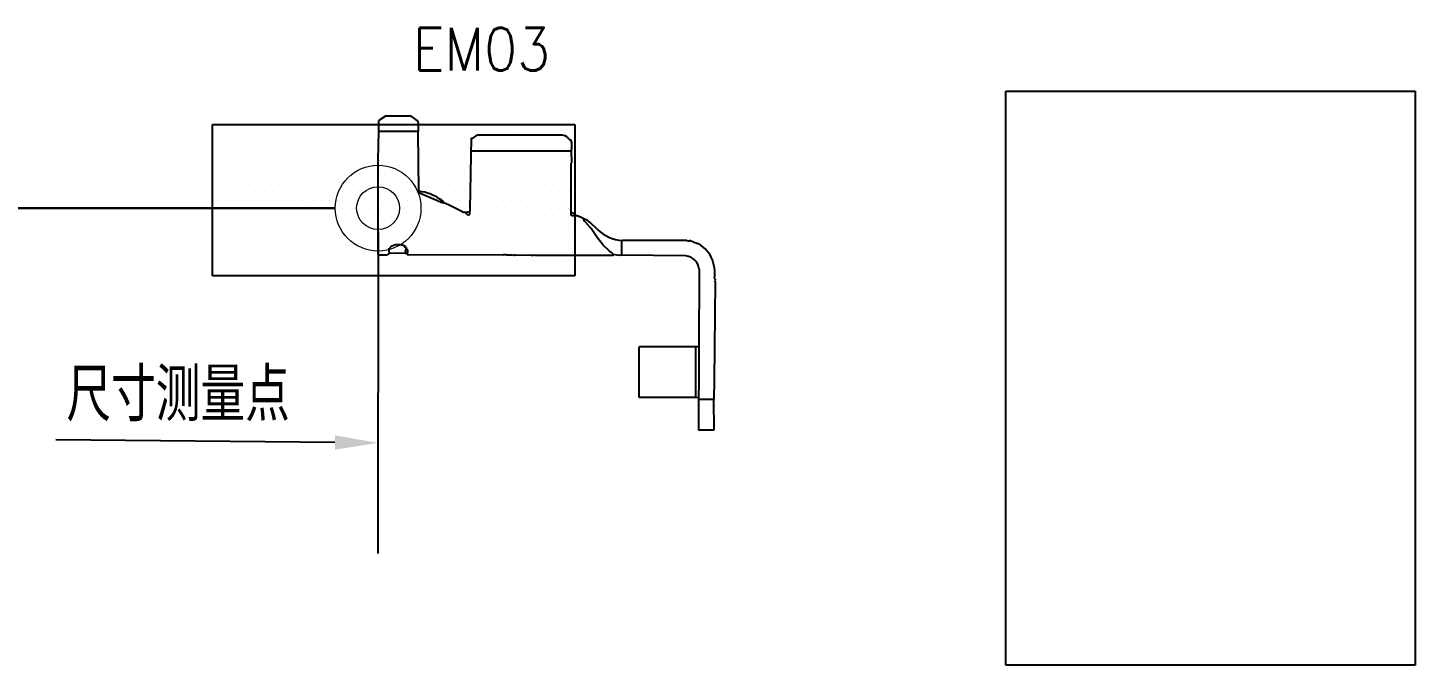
# Model space of a CAD drawing. Header units: inches. Extents: x 47316 to 59086, y 3141 to 11743.
# Drawn here: x 51804.2 to 51885.1, y 11244.2 to 11281.4 of the extents above; entities that cross this region are included whole.
import ezdxf

# ---------------------------------------------------------------- set-up
doc = ezdxf.new("R2010")
doc.units = ezdxf.units.IN
doc.header["$MEASUREMENT"] = 0
doc.styles.get("Standard").update_dxf_attribs({"font": ''})
doc.styles.add('样式 100', font='SimSun.ttf', dxfattribs={"width": 0.7, "height": 3.5})
doc.styles.get('Standard').set_extended_font_data('SimSun')
doc.linetypes.add('_VH_FELT_TAPE', pattern='A,0.4,-0.7,["FELT",Standard,S=0.3,R=0,X=-0.5,Y=-0.15],-0.7', length=1.8)

msp = doc.modelspace()

# ---------------------------------------------------------------- linework, layer by layer
at = {"color": 1, "lineweight": -3}
for p, q in [((51861.231, 11244.236), (51861.231, 11277.707)), ((51861.231, 11277.707), (51885.103, 11277.707)), ((51885.103, 11277.707), (51885.103, 11244.236)), ((51885.103, 11244.236), (51861.231, 11244.236))]:
    msp.add_line(p, q, dxfattribs=at)
at = {"color": 0}
for p, q in [((51814.951, 11275.761), (51836.089, 11275.761)), ((51814.951, 11266.949), (51814.951, 11275.761)), ((51836.089, 11275.761), (51836.089, 11266.949)), ((51815.176, 11275.416), (51815.176, 11275.416)), ((51815.43, 11274.909), (51815.43, 11274.909)), ((51815.683, 11275.416), (51815.683, 11275.416)), ((51815.937, 11274.909), (51815.937, 11274.909)), ((51816.19, 11275.416), (51816.19, 11275.416)), ((51816.444, 11274.909), (51816.444, 11274.909)), ((51816.697, 11275.416), (51816.697, 11275.416)), ((51816.951, 11274.909), (51816.951, 11274.909)), ((51817.204, 11275.416), (51817.204, 11275.416)), ((51817.458, 11274.909), (51817.458, 11274.909)), ((51817.711, 11275.416), (51817.711, 11275.416)), ((51817.965, 11274.909), (51817.965, 11274.909)), ((51818.218, 11275.416), (51818.218, 11275.416)), ((51818.472, 11274.909), (51818.472, 11274.909)), ((51818.725, 11275.416), (51818.725, 11275.416)), ((51818.979, 11274.909), (51818.979, 11274.909)), ((51819.232, 11275.416), (51819.232, 11275.416)), ((51819.486, 11274.909), (51819.486, 11274.909)), ((51819.739, 11275.416), (51819.739, 11275.416)), ((51819.993, 11274.909), (51819.993, 11274.909)), ((51820.246, 11275.416), (51820.246, 11275.416)), ((51820.5, 11274.909), (51820.5, 11274.909)), ((51820.753, 11275.416), (51820.753, 11275.416)), ((51821.007, 11274.909), (51821.007, 11274.909)), ((51821.26, 11275.416), (51821.26, 11275.416)), ((51821.514, 11274.909), (51821.514, 11274.909)), ((51821.767, 11275.416), (51821.767, 11275.416)), ((51822.021, 11274.909), (51822.021, 11274.909)), ((51822.274, 11275.416), (51822.274, 11275.416)), ((51822.528, 11274.909), (51822.528, 11274.909)), ((51822.781, 11275.416), (51822.781, 11275.416)), ((51823.035, 11274.909), (51823.035, 11274.909)), ((51823.288, 11275.416), (51823.288, 11275.416)), ((51823.542, 11274.909), (51823.542, 11274.909)), ((51823.795, 11275.416), (51823.795, 11275.416)), ((51824.049, 11274.909), (51824.049, 11274.909)), ((51824.302, 11275.416), (51824.302, 11275.416)), ((51824.556, 11274.909), (51824.556, 11274.909)), ((51824.809, 11275.416), (51824.809, 11275.416)), ((51825.063, 11274.909), (51825.063, 11274.909)), ((51825.316, 11275.416), (51825.316, 11275.416)), ((51825.57, 11274.909), (51825.57, 11274.909)), ((51825.823, 11275.416), (51825.823, 11275.416)), ((51826.077, 11274.909), (51826.077, 11274.909)), ((51826.33, 11275.416), (51826.33, 11275.416)), ((51826.584, 11274.909), (51826.584, 11274.909)), ((51826.837, 11275.416), (51826.837, 11275.416)), ((51827.091, 11274.909), (51827.091, 11274.909)), ((51827.344, 11275.416), (51827.344, 11275.416)), ((51827.598, 11274.909), (51827.598, 11274.909)), ((51827.851, 11275.416), (51827.851, 11275.416)), ((51828.105, 11274.909), (51828.105, 11274.909)), ((51828.358, 11275.416), (51828.358, 11275.416)), ((51828.612, 11274.909), (51828.612, 11274.909)), ((51828.865, 11275.416), (51828.865, 11275.416)), ((51829.119, 11274.909), (51829.119, 11274.909)), ((51829.372, 11275.416), (51829.372, 11275.416)), ((51829.626, 11274.909), (51829.626, 11274.909)), ((51829.879, 11275.416), (51829.879, 11275.416)), ((51830.133, 11274.909), (51830.133, 11274.909)), ((51830.386, 11275.416), (51830.386, 11275.416)), ((51830.64, 11274.909), (51830.64, 11274.909)), ((51830.893, 11275.416), (51830.893, 11275.416)), ((51831.147, 11274.909), (51831.147, 11274.909)), ((51831.4, 11275.416), (51831.4, 11275.416)), ((51831.654, 11274.909), (51831.654, 11274.909)), ((51831.907, 11275.416), (51831.907, 11275.416)), ((51832.161, 11274.909), (51832.161, 11274.909)), ((51832.414, 11275.416), (51832.414, 11275.416)), ((51832.668, 11274.909), (51832.668, 11274.909)), ((51832.921, 11275.416), (51832.921, 11275.416)), ((51833.175, 11274.909), (51833.175, 11274.909)), ((51833.428, 11275.416), (51833.428, 11275.416)), ((51833.682, 11274.909), (51833.682, 11274.909)), ((51833.935, 11275.416), (51833.935, 11275.416)), ((51834.189, 11274.909), (51834.189, 11274.909)), ((51834.442, 11275.416), (51834.442, 11275.416)), ((51834.696, 11274.909), (51834.696, 11274.909)), ((51834.949, 11275.416), (51834.949, 11275.416)), ((51835.203, 11274.909), (51835.203, 11274.909)), ((51835.456, 11275.416), (51835.456, 11275.416)), ((51835.71, 11274.909), (51835.71, 11274.909)), ((51835.963, 11275.416), (51835.963, 11275.416)), ((51815.176, 11274.402), (51815.176, 11274.402)), ((51815.43, 11273.895), (51815.43, 11273.895)), ((51815.683, 11274.402), (51815.683, 11274.402)), ((51815.937, 11273.895), (51815.937, 11273.895)), ((51816.19, 11274.402), (51816.19, 11274.402)), ((51816.444, 11273.895), (51816.444, 11273.895)), ((51816.697, 11274.402), (51816.697, 11274.402)), ((51816.951, 11273.895), (51816.951, 11273.895)), ((51817.204, 11274.402), (51817.204, 11274.402)), ((51817.458, 11273.895), (51817.458, 11273.895)), ((51817.711, 11274.402), (51817.711, 11274.402)), ((51817.965, 11273.895), (51817.965, 11273.895)), ((51818.218, 11274.402), (51818.218, 11274.402)), ((51818.472, 11273.895), (51818.472, 11273.895)), ((51818.725, 11274.402), (51818.725, 11274.402)), ((51818.979, 11273.895), (51818.979, 11273.895)), ((51819.232, 11274.402), (51819.232, 11274.402)), ((51819.486, 11273.895), (51819.486, 11273.895)), ((51819.739, 11274.402), (51819.739, 11274.402)), ((51819.993, 11273.895), (51819.993, 11273.895)), ((51820.246, 11274.402), (51820.246, 11274.402)), ((51820.5, 11273.895), (51820.5, 11273.895)), ((51820.753, 11274.402), (51820.753, 11274.402)), ((51821.007, 11273.895), (51821.007, 11273.895)), ((51821.26, 11274.402), (51821.26, 11274.402)), ((51821.514, 11273.895), (51821.514, 11273.895)), ((51821.767, 11274.402), (51821.767, 11274.402)), ((51822.021, 11273.895), (51822.021, 11273.895)), ((51822.274, 11274.402), (51822.274, 11274.402)), ((51822.528, 11273.895), (51822.528, 11273.895)), ((51822.781, 11274.402), (51822.781, 11274.402)), ((51823.035, 11273.895), (51823.035, 11273.895)), ((51823.288, 11274.402), (51823.288, 11274.402)), ((51823.542, 11273.895), (51823.542, 11273.895)), ((51823.795, 11274.402), (51823.795, 11274.402)), ((51824.049, 11273.895), (51824.049, 11273.895)), ((51824.302, 11274.402), (51824.302, 11274.402)), ((51824.556, 11273.895), (51824.556, 11273.895)), ((51824.809, 11274.402), (51824.809, 11274.402)), ((51825.063, 11273.895), (51825.063, 11273.895)), ((51825.316, 11274.402), (51825.316, 11274.402)), ((51825.57, 11273.895), (51825.57, 11273.895)), ((51825.823, 11274.402), (51825.823, 11274.402)), ((51826.077, 11273.895), (51826.077, 11273.895)), ((51826.33, 11274.402), (51826.33, 11274.402)), ((51826.584, 11273.895), (51826.584, 11273.895)), ((51826.837, 11274.402), (51826.837, 11274.402)), ((51827.091, 11273.895), (51827.091, 11273.895)), ((51827.344, 11274.402), (51827.344, 11274.402)), ((51827.598, 11273.895), (51827.598, 11273.895)), ((51827.851, 11274.402), (51827.851, 11274.402)), ((51828.105, 11273.895), (51828.105, 11273.895)), ((51828.358, 11274.402), (51828.358, 11274.402)), ((51828.612, 11273.895), (51828.612, 11273.895)), ((51828.865, 11274.402), (51828.865, 11274.402)), ((51829.119, 11273.895), (51829.119, 11273.895)), ((51829.372, 11274.402), (51829.372, 11274.402)), ((51829.626, 11273.895), (51829.626, 11273.895)), ((51829.879, 11274.402), (51829.879, 11274.402)), ((51830.133, 11273.895), (51830.133, 11273.895)), ((51830.386, 11274.402), (51830.386, 11274.402)), ((51830.64, 11273.895), (51830.64, 11273.895)), ((51830.893, 11274.402), (51830.893, 11274.402)), ((51831.147, 11273.895), (51831.147, 11273.895)), ((51831.4, 11274.402), (51831.4, 11274.402)), ((51831.654, 11273.895), (51831.654, 11273.895)), ((51831.907, 11274.402), (51831.907, 11274.402)), ((51832.161, 11273.895), (51832.161, 11273.895)), ((51832.414, 11274.402), (51832.414, 11274.402)), ((51832.668, 11273.895), (51832.668, 11273.895)), ((51832.921, 11274.402), (51832.921, 11274.402)), ((51833.175, 11273.895), (51833.175, 11273.895)), ((51833.428, 11274.402), (51833.428, 11274.402)), ((51833.682, 11273.895), (51833.682, 11273.895)), ((51833.935, 11274.402), (51833.935, 11274.402)), ((51834.189, 11273.895), (51834.189, 11273.895)), ((51834.442, 11274.402), (51834.442, 11274.402)), ((51834.696, 11273.895), (51834.696, 11273.895)), ((51834.949, 11274.402), (51834.949, 11274.402)), ((51835.203, 11273.895), (51835.203, 11273.895)), ((51835.456, 11274.402), (51835.456, 11274.402)), ((51835.71, 11273.895), (51835.71, 11273.895)), ((51835.963, 11274.402), (51835.963, 11274.402)), ((51815.176, 11273.388), (51815.176, 11273.388)), ((51815.683, 11273.388), (51815.683, 11273.388)), ((51816.19, 11273.388), (51816.19, 11273.388)), ((51816.697, 11273.388), (51816.697, 11273.388)), ((51817.204, 11273.388), (51817.204, 11273.388)), ((51817.711, 11273.388), (51817.711, 11273.388)), ((51818.218, 11273.388), (51818.218, 11273.388)), ((51818.725, 11273.388), (51818.725, 11273.388)), ((51819.232, 11273.388), (51819.232, 11273.388)), ((51819.739, 11273.388), (51819.739, 11273.388)), ((51820.246, 11273.388), (51820.246, 11273.388)), ((51820.753, 11273.388), (51820.753, 11273.388)), ((51821.26, 11273.388), (51821.26, 11273.388)), ((51821.767, 11273.388), (51821.767, 11273.388)), ((51822.274, 11273.388), (51822.274, 11273.388)), ((51822.781, 11273.388), (51822.781, 11273.388)), ((51823.288, 11273.388), (51823.288, 11273.388)), ((51823.795, 11273.388), (51823.795, 11273.388)), ((51824.302, 11273.388), (51824.302, 11273.388)), ((51824.809, 11273.388), (51824.809, 11273.388)), ((51825.316, 11273.388), (51825.316, 11273.388)), ((51825.823, 11273.388), (51825.823, 11273.388)), ((51826.33, 11273.388), (51826.33, 11273.388)), ((51826.837, 11273.388), (51826.837, 11273.388)), ((51827.344, 11273.388), (51827.344, 11273.388)), ((51827.851, 11273.388), (51827.851, 11273.388)), ((51828.358, 11273.388), (51828.358, 11273.388)), ((51828.865, 11273.388), (51828.865, 11273.388)), ((51829.372, 11273.388), (51829.372, 11273.388)), ((51829.879, 11273.388), (51829.879, 11273.388)), ((51830.386, 11273.388), (51830.386, 11273.388)), ((51830.893, 11273.388), (51830.893, 11273.388)), ((51831.4, 11273.388), (51831.4, 11273.388)), ((51831.907, 11273.388), (51831.907, 11273.388)), ((51832.414, 11273.388), (51832.414, 11273.388)), ((51832.921, 11273.388), (51832.921, 11273.388)), ((51833.428, 11273.388), (51833.428, 11273.388)), ((51833.935, 11273.388), (51833.935, 11273.388)), ((51834.442, 11273.388), (51834.442, 11273.388)), ((51834.949, 11273.388), (51834.949, 11273.388)), ((51835.456, 11273.388), (51835.456, 11273.388)), ((51835.963, 11273.388), (51835.963, 11273.388)), ((51815.176, 11272.374), (51815.176, 11272.374)), ((51815.43, 11272.881), (51815.43, 11272.881)), ((51815.683, 11272.374), (51815.683, 11272.374)), ((51815.937, 11272.881), (51815.937, 11272.881)), ((51816.19, 11272.374), (51816.19, 11272.374)), ((51816.444, 11272.881), (51816.444, 11272.881)), ((51816.697, 11272.374), (51816.697, 11272.374)), ((51816.951, 11272.881), (51816.951, 11272.881)), ((51817.204, 11272.374), (51817.204, 11272.374)), ((51817.458, 11272.881), (51817.458, 11272.881)), ((51817.711, 11272.374), (51817.711, 11272.374)), ((51817.965, 11272.881), (51817.965, 11272.881)), ((51818.218, 11272.374), (51818.218, 11272.374)), ((51818.472, 11272.881), (51818.472, 11272.881)), ((51818.725, 11272.374), (51818.725, 11272.374)), ((51818.979, 11272.881), (51818.979, 11272.881)), ((51819.232, 11272.374), (51819.232, 11272.374)), ((51819.486, 11272.881), (51819.486, 11272.881)), ((51819.739, 11272.374), (51819.739, 11272.374)), ((51819.993, 11272.881), (51819.993, 11272.881)), ((51820.246, 11272.374), (51820.246, 11272.374)), ((51820.5, 11272.881), (51820.5, 11272.881)), ((51820.753, 11272.374), (51820.753, 11272.374)), ((51821.007, 11272.881), (51821.007, 11272.881)), ((51821.26, 11272.374), (51821.26, 11272.374)), ((51821.514, 11272.881), (51821.514, 11272.881)), ((51821.767, 11272.374), (51821.767, 11272.374)), ((51822.021, 11272.881), (51822.021, 11272.881)), ((51822.274, 11272.374), (51822.274, 11272.374)), ((51822.528, 11272.881), (51822.528, 11272.881)), ((51822.781, 11272.374), (51822.781, 11272.374)), ((51823.035, 11272.881), (51823.035, 11272.881)), ((51823.288, 11272.374), (51823.288, 11272.374)), ((51823.542, 11272.881), (51823.542, 11272.881)), ((51823.795, 11272.374), (51823.795, 11272.374)), ((51824.049, 11272.881), (51824.049, 11272.881)), ((51824.302, 11272.374), (51824.302, 11272.374)), ((51824.556, 11272.881), (51824.556, 11272.881)), ((51824.809, 11272.374), (51824.809, 11272.374)), ((51825.063, 11272.881), (51825.063, 11272.881)), ((51825.316, 11272.374), (51825.316, 11272.374)), ((51825.57, 11272.881), (51825.57, 11272.881)), ((51825.823, 11272.374), (51825.823, 11272.374)), ((51826.077, 11272.881), (51826.077, 11272.881)), ((51826.33, 11272.374), (51826.33, 11272.374)), ((51826.584, 11272.881), (51826.584, 11272.881)), ((51826.837, 11272.374), (51826.837, 11272.374)), ((51827.091, 11272.881), (51827.091, 11272.881)), ((51827.344, 11272.374), (51827.344, 11272.374)), ((51827.598, 11272.881), (51827.598, 11272.881)), ((51827.851, 11272.374), (51827.851, 11272.374)), ((51828.105, 11272.881), (51828.105, 11272.881)), ((51828.358, 11272.374), (51828.358, 11272.374)), ((51828.612, 11272.881), (51828.612, 11272.881)), ((51828.865, 11272.374), (51828.865, 11272.374)), ((51829.119, 11272.881), (51829.119, 11272.881)), ((51829.372, 11272.374), (51829.372, 11272.374)), ((51829.626, 11272.881), (51829.626, 11272.881)), ((51829.879, 11272.374), (51829.879, 11272.374)), ((51830.133, 11272.881), (51830.133, 11272.881)), ((51830.386, 11272.374), (51830.386, 11272.374)), ((51830.64, 11272.881), (51830.64, 11272.881)), ((51830.893, 11272.374), (51830.893, 11272.374)), ((51831.147, 11272.881), (51831.147, 11272.881)), ((51831.4, 11272.374), (51831.4, 11272.374)), ((51831.654, 11272.881), (51831.654, 11272.881)), ((51831.907, 11272.374), (51831.907, 11272.374)), ((51832.161, 11272.881), (51832.161, 11272.881)), ((51832.414, 11272.374), (51832.414, 11272.374)), ((51832.668, 11272.881), (51832.668, 11272.881)), ((51832.921, 11272.374), (51832.921, 11272.374)), ((51833.175, 11272.881), (51833.175, 11272.881)), ((51833.428, 11272.374), (51833.428, 11272.374)), ((51833.682, 11272.881), (51833.682, 11272.881)), ((51833.935, 11272.374), (51833.935, 11272.374)), ((51834.189, 11272.881), (51834.189, 11272.881)), ((51834.442, 11272.374), (51834.442, 11272.374)), ((51834.696, 11272.881), (51834.696, 11272.881)), ((51834.949, 11272.374), (51834.949, 11272.374)), ((51835.203, 11272.881), (51835.203, 11272.881)), ((51835.456, 11272.374), (51835.456, 11272.374)), ((51835.71, 11272.881), (51835.71, 11272.881)), ((51835.963, 11272.374), (51835.963, 11272.374)), ((51815.43, 11271.867), (51815.43, 11271.867)), ((51815.937, 11271.867), (51815.937, 11271.867)), ((51816.444, 11271.867), (51816.444, 11271.867)), ((51816.951, 11271.867), (51816.951, 11271.867)), ((51817.458, 11271.867), (51817.458, 11271.867)), ((51817.965, 11271.867), (51817.965, 11271.867)), ((51818.472, 11271.867), (51818.472, 11271.867)), ((51818.979, 11271.867), (51818.979, 11271.867)), ((51819.486, 11271.867), (51819.486, 11271.867)), ((51819.993, 11271.867), (51819.993, 11271.867)), ((51820.5, 11271.867), (51820.5, 11271.867)), ((51821.007, 11271.867), (51821.007, 11271.867)), ((51821.514, 11271.867), (51821.514, 11271.867)), ((51822.021, 11271.867), (51822.021, 11271.867)), ((51822.528, 11271.867), (51822.528, 11271.867)), ((51823.035, 11271.867), (51823.035, 11271.867)), ((51823.542, 11271.867), (51823.542, 11271.867)), ((51824.049, 11271.867), (51824.049, 11271.867)), ((51824.556, 11271.867), (51824.556, 11271.867)), ((51825.063, 11271.867), (51825.063, 11271.867)), ((51825.57, 11271.867), (51825.57, 11271.867)), ((51826.077, 11271.867), (51826.077, 11271.867)), ((51826.584, 11271.867), (51826.584, 11271.867)), ((51827.091, 11271.867), (51827.091, 11271.867)), ((51827.598, 11271.867), (51827.598, 11271.867)), ((51828.105, 11271.867), (51828.105, 11271.867)), ((51828.612, 11271.867), (51828.612, 11271.867)), ((51829.119, 11271.867), (51829.119, 11271.867)), ((51829.626, 11271.867), (51829.626, 11271.867)), ((51830.133, 11271.867), (51830.133, 11271.867)), ((51830.64, 11271.867), (51830.64, 11271.867)), ((51831.147, 11271.867), (51831.147, 11271.867)), ((51831.654, 11271.867), (51831.654, 11271.867)), ((51832.161, 11271.867), (51832.161, 11271.867)), ((51832.668, 11271.867), (51832.668, 11271.867)), ((51833.175, 11271.867), (51833.175, 11271.867)), ((51833.682, 11271.867), (51833.682, 11271.867)), ((51834.189, 11271.867), (51834.189, 11271.867)), ((51834.696, 11271.867), (51834.696, 11271.867)), ((51835.203, 11271.867), (51835.203, 11271.867)), ((51835.71, 11271.867), (51835.71, 11271.867)), ((51815.176, 11271.36), (51815.176, 11271.36)), ((51815.43, 11270.853), (51815.43, 11270.853)), ((51815.683, 11271.36), (51815.683, 11271.36)), ((51815.937, 11270.853), (51815.937, 11270.853)), ((51816.19, 11271.36), (51816.19, 11271.36)), ((51816.444, 11270.853), (51816.444, 11270.853)), ((51816.697, 11271.36), (51816.697, 11271.36)), ((51816.951, 11270.853), (51816.951, 11270.853)), ((51817.204, 11271.36), (51817.204, 11271.36)), ((51817.458, 11270.853), (51817.458, 11270.853)), ((51817.711, 11271.36), (51817.711, 11271.36)), ((51817.965, 11270.853), (51817.965, 11270.853)), ((51818.218, 11271.36), (51818.218, 11271.36)), ((51818.472, 11270.853), (51818.472, 11270.853)), ((51818.725, 11271.36), (51818.725, 11271.36)), ((51818.979, 11270.853), (51818.979, 11270.853)), ((51819.232, 11271.36), (51819.232, 11271.36)), ((51819.486, 11270.853), (51819.486, 11270.853)), ((51819.739, 11271.36), (51819.739, 11271.36)), ((51819.993, 11270.853), (51819.993, 11270.853)), ((51820.246, 11271.36), (51820.246, 11271.36)), ((51820.5, 11270.853), (51820.5, 11270.853)), ((51820.753, 11271.36), (51820.753, 11271.36)), ((51821.007, 11270.853), (51821.007, 11270.853)), ((51821.26, 11271.36), (51821.26, 11271.36)), ((51821.514, 11270.853), (51821.514, 11270.853)), ((51821.767, 11271.36), (51821.767, 11271.36)), ((51822.021, 11270.853), (51822.021, 11270.853)), ((51822.274, 11271.36), (51822.274, 11271.36)), ((51822.528, 11270.853), (51822.528, 11270.853)), ((51822.781, 11271.36), (51822.781, 11271.36)), ((51823.035, 11270.853), (51823.035, 11270.853)), ((51823.288, 11271.36), (51823.288, 11271.36)), ((51823.542, 11270.853), (51823.542, 11270.853)), ((51823.795, 11271.36), (51823.795, 11271.36)), ((51824.049, 11270.853), (51824.049, 11270.853)), ((51824.302, 11271.36), (51824.302, 11271.36)), ((51824.556, 11270.853), (51824.556, 11270.853)), ((51824.809, 11271.36), (51824.809, 11271.36)), ((51825.063, 11270.853), (51825.063, 11270.853)), ((51825.316, 11271.36), (51825.316, 11271.36)), ((51825.57, 11270.853), (51825.57, 11270.853)), ((51825.823, 11271.36), (51825.823, 11271.36)), ((51826.077, 11270.853), (51826.077, 11270.853)), ((51826.33, 11271.36), (51826.33, 11271.36)), ((51826.584, 11270.853), (51826.584, 11270.853)), ((51826.837, 11271.36), (51826.837, 11271.36)), ((51827.091, 11270.853), (51827.091, 11270.853)), ((51827.344, 11271.36), (51827.344, 11271.36)), ((51827.598, 11270.853), (51827.598, 11270.853)), ((51827.851, 11271.36), (51827.851, 11271.36)), ((51828.105, 11270.853), (51828.105, 11270.853)), ((51828.358, 11271.36), (51828.358, 11271.36)), ((51828.612, 11270.853), (51828.612, 11270.853)), ((51828.865, 11271.36), (51828.865, 11271.36)), ((51829.119, 11270.853), (51829.119, 11270.853)), ((51829.372, 11271.36), (51829.372, 11271.36)), ((51829.626, 11270.853), (51829.626, 11270.853)), ((51829.879, 11271.36), (51829.879, 11271.36)), ((51830.133, 11270.853), (51830.133, 11270.853)), ((51830.386, 11271.36), (51830.386, 11271.36)), ((51830.64, 11270.853), (51830.64, 11270.853)), ((51830.893, 11271.36), (51830.893, 11271.36)), ((51831.147, 11270.853), (51831.147, 11270.853)), ((51831.4, 11271.36), (51831.4, 11271.36)), ((51831.654, 11270.853), (51831.654, 11270.853)), ((51831.907, 11271.36), (51831.907, 11271.36)), ((51832.161, 11270.853), (51832.161, 11270.853)), ((51832.414, 11271.36), (51832.414, 11271.36)), ((51832.668, 11270.853), (51832.668, 11270.853)), ((51832.921, 11271.36), (51832.921, 11271.36)), ((51833.175, 11270.853), (51833.175, 11270.853)), ((51833.428, 11271.36), (51833.428, 11271.36)), ((51833.682, 11270.853), (51833.682, 11270.853)), ((51833.935, 11271.36), (51833.935, 11271.36)), ((51834.189, 11270.853), (51834.189, 11270.853)), ((51834.442, 11271.36), (51834.442, 11271.36)), ((51834.696, 11270.853), (51834.696, 11270.853)), ((51834.949, 11271.36), (51834.949, 11271.36)), ((51835.203, 11270.853), (51835.203, 11270.853)), ((51835.456, 11271.36), (51835.456, 11271.36)), ((51835.71, 11270.853), (51835.71, 11270.853)), ((51835.963, 11271.36), (51835.963, 11271.36)), ((51815.176, 11270.346), (51815.176, 11270.346)), ((51815.43, 11269.839), (51815.43, 11269.839)), ((51815.683, 11270.346), (51815.683, 11270.346)), ((51815.937, 11269.839), (51815.937, 11269.839)), ((51816.19, 11270.346), (51816.19, 11270.346)), ((51816.444, 11269.839), (51816.444, 11269.839)), ((51816.697, 11270.346), (51816.697, 11270.346)), ((51816.951, 11269.839), (51816.951, 11269.839)), ((51817.204, 11270.346), (51817.204, 11270.346)), ((51817.458, 11269.839), (51817.458, 11269.839)), ((51817.711, 11270.346), (51817.711, 11270.346)), ((51817.965, 11269.839), (51817.965, 11269.839)), ((51818.218, 11270.346), (51818.218, 11270.346)), ((51818.472, 11269.839), (51818.472, 11269.839)), ((51818.725, 11270.346), (51818.725, 11270.346)), ((51818.979, 11269.839), (51818.979, 11269.839)), ((51819.232, 11270.346), (51819.232, 11270.346)), ((51819.486, 11269.839), (51819.486, 11269.839)), ((51819.739, 11270.346), (51819.739, 11270.346)), ((51819.993, 11269.839), (51819.993, 11269.839)), ((51820.246, 11270.346), (51820.246, 11270.346)), ((51820.5, 11269.839), (51820.5, 11269.839)), ((51820.753, 11270.346), (51820.753, 11270.346)), ((51821.007, 11269.839), (51821.007, 11269.839)), ((51821.26, 11270.346), (51821.26, 11270.346)), ((51821.514, 11269.839), (51821.514, 11269.839)), ((51821.767, 11270.346), (51821.767, 11270.346)), ((51822.021, 11269.839), (51822.021, 11269.839)), ((51822.274, 11270.346), (51822.274, 11270.346)), ((51822.528, 11269.839), (51822.528, 11269.839)), ((51822.781, 11270.346), (51822.781, 11270.346)), ((51823.035, 11269.839), (51823.035, 11269.839)), ((51823.288, 11270.346), (51823.288, 11270.346)), ((51823.542, 11269.839), (51823.542, 11269.839)), ((51823.795, 11270.346), (51823.795, 11270.346)), ((51824.049, 11269.839), (51824.049, 11269.839)), ((51824.302, 11270.346), (51824.302, 11270.346)), ((51824.556, 11269.839), (51824.556, 11269.839)), ((51824.809, 11270.346), (51824.809, 11270.346)), ((51825.063, 11269.839), (51825.063, 11269.839)), ((51825.316, 11270.346), (51825.316, 11270.346)), ((51825.57, 11269.839), (51825.57, 11269.839)), ((51825.823, 11270.346), (51825.823, 11270.346)), ((51826.077, 11269.839), (51826.077, 11269.839)), ((51826.33, 11270.346), (51826.33, 11270.346)), ((51826.584, 11269.839), (51826.584, 11269.839)), ((51826.837, 11270.346), (51826.837, 11270.346)), ((51827.091, 11269.839), (51827.091, 11269.839)), ((51827.344, 11270.346), (51827.344, 11270.346)), ((51827.598, 11269.839), (51827.598, 11269.839)), ((51827.851, 11270.346), (51827.851, 11270.346)), ((51828.105, 11269.839), (51828.105, 11269.839)), ((51828.358, 11270.346), (51828.358, 11270.346)), ((51828.612, 11269.839), (51828.612, 11269.839)), ((51828.865, 11270.346), (51828.865, 11270.346)), ((51829.119, 11269.839), (51829.119, 11269.839)), ((51829.372, 11270.346), (51829.372, 11270.346)), ((51829.626, 11269.839), (51829.626, 11269.839)), ((51829.879, 11270.346), (51829.879, 11270.346)), ((51830.133, 11269.839), (51830.133, 11269.839)), ((51830.386, 11270.346), (51830.386, 11270.346)), ((51830.64, 11269.839), (51830.64, 11269.839)), ((51830.893, 11270.346), (51830.893, 11270.346)), ((51831.147, 11269.839), (51831.147, 11269.839)), ((51831.4, 11270.346), (51831.4, 11270.346)), ((51831.654, 11269.839), (51831.654, 11269.839)), ((51831.907, 11270.346), (51831.907, 11270.346)), ((51832.161, 11269.839), (51832.161, 11269.839)), ((51832.414, 11270.346), (51832.414, 11270.346)), ((51832.668, 11269.839), (51832.668, 11269.839)), ((51832.921, 11270.346), (51832.921, 11270.346)), ((51833.175, 11269.839), (51833.175, 11269.839)), ((51833.428, 11270.346), (51833.428, 11270.346)), ((51833.682, 11269.839), (51833.682, 11269.839)), ((51833.935, 11270.346), (51833.935, 11270.346)), ((51834.189, 11269.839), (51834.189, 11269.839)), ((51834.442, 11270.346), (51834.442, 11270.346)), ((51834.696, 11269.839), (51834.696, 11269.839)), ((51834.949, 11270.346), (51834.949, 11270.346)), ((51835.203, 11269.839), (51835.203, 11269.839)), ((51835.456, 11270.346), (51835.456, 11270.346)), ((51835.71, 11269.839), (51835.71, 11269.839)), ((51835.963, 11270.346), (51835.963, 11270.346)), ((51815.176, 11269.332), (51815.176, 11269.332)), ((51815.683, 11269.332), (51815.683, 11269.332)), ((51816.19, 11269.332), (51816.19, 11269.332)), ((51816.697, 11269.332), (51816.697, 11269.332)), ((51817.204, 11269.332), (51817.204, 11269.332)), ((51817.711, 11269.332), (51817.711, 11269.332)), ((51818.218, 11269.332), (51818.218, 11269.332)), ((51818.725, 11269.332), (51818.725, 11269.332)), ((51819.232, 11269.332), (51819.232, 11269.332)), ((51819.739, 11269.332), (51819.739, 11269.332)), ((51820.246, 11269.332), (51820.246, 11269.332)), ((51820.753, 11269.332), (51820.753, 11269.332)), ((51821.26, 11269.332), (51821.26, 11269.332)), ((51821.767, 11269.332), (51821.767, 11269.332)), ((51822.274, 11269.332), (51822.274, 11269.332)), ((51822.781, 11269.332), (51822.781, 11269.332)), ((51823.288, 11269.332), (51823.288, 11269.332)), ((51823.795, 11269.332), (51823.795, 11269.332)), ((51824.302, 11269.332), (51824.302, 11269.332)), ((51824.809, 11269.332), (51824.809, 11269.332)), ((51825.316, 11269.332), (51825.316, 11269.332)), ((51825.823, 11269.332), (51825.823, 11269.332)), ((51826.33, 11269.332), (51826.33, 11269.332)), ((51826.837, 11269.332), (51826.837, 11269.332)), ((51827.344, 11269.332), (51827.344, 11269.332)), ((51827.851, 11269.332), (51827.851, 11269.332)), ((51828.358, 11269.332), (51828.358, 11269.332)), ((51828.865, 11269.332), (51828.865, 11269.332)), ((51829.372, 11269.332), (51829.372, 11269.332)), ((51829.879, 11269.332), (51829.879, 11269.332)), ((51830.386, 11269.332), (51830.386, 11269.332)), ((51830.893, 11269.332), (51830.893, 11269.332)), ((51831.4, 11269.332), (51831.4, 11269.332)), ((51831.907, 11269.332), (51831.907, 11269.332)), ((51832.414, 11269.332), (51832.414, 11269.332)), ((51832.921, 11269.332), (51832.921, 11269.332)), ((51833.428, 11269.332), (51833.428, 11269.332)), ((51833.935, 11269.332), (51833.935, 11269.332)), ((51834.442, 11269.332), (51834.442, 11269.332)), ((51834.949, 11269.332), (51834.949, 11269.332)), ((51835.456, 11269.332), (51835.456, 11269.332)), ((51835.963, 11269.332), (51835.963, 11269.332)), ((51815.176, 11268.318), (51815.176, 11268.318)), ((51815.43, 11268.825), (51815.43, 11268.825)), ((51815.683, 11268.318), (51815.683, 11268.318)), ((51815.937, 11268.825), (51815.937, 11268.825)), ((51816.19, 11268.318), (51816.19, 11268.318)), ((51816.444, 11268.825), (51816.444, 11268.825)), ((51816.697, 11268.318), (51816.697, 11268.318)), ((51816.951, 11268.825), (51816.951, 11268.825)), ((51817.204, 11268.318), (51817.204, 11268.318)), ((51817.458, 11268.825), (51817.458, 11268.825)), ((51817.711, 11268.318), (51817.711, 11268.318)), ((51817.965, 11268.825), (51817.965, 11268.825)), ((51818.218, 11268.318), (51818.218, 11268.318)), ((51818.472, 11268.825), (51818.472, 11268.825)), ((51818.725, 11268.318), (51818.725, 11268.318)), ((51818.979, 11268.825), (51818.979, 11268.825)), ((51819.232, 11268.318), (51819.232, 11268.318)), ((51819.486, 11268.825), (51819.486, 11268.825)), ((51819.739, 11268.318), (51819.739, 11268.318)), ((51819.993, 11268.825), (51819.993, 11268.825)), ((51820.246, 11268.318), (51820.246, 11268.318)), ((51820.5, 11268.825), (51820.5, 11268.825)), ((51820.753, 11268.318), (51820.753, 11268.318)), ((51821.007, 11268.825), (51821.007, 11268.825)), ((51821.26, 11268.318), (51821.26, 11268.318)), ((51821.514, 11268.825), (51821.514, 11268.825)), ((51821.767, 11268.318), (51821.767, 11268.318)), ((51822.021, 11268.825), (51822.021, 11268.825)), ((51822.274, 11268.318), (51822.274, 11268.318)), ((51822.528, 11268.825), (51822.528, 11268.825)), ((51822.781, 11268.318), (51822.781, 11268.318)), ((51823.035, 11268.825), (51823.035, 11268.825)), ((51823.288, 11268.318), (51823.288, 11268.318)), ((51823.542, 11268.825), (51823.542, 11268.825)), ((51823.795, 11268.318), (51823.795, 11268.318)), ((51824.049, 11268.825), (51824.049, 11268.825)), ((51824.302, 11268.318), (51824.302, 11268.318)), ((51824.556, 11268.825), (51824.556, 11268.825)), ((51824.809, 11268.318), (51824.809, 11268.318)), ((51825.063, 11268.825), (51825.063, 11268.825)), ((51825.316, 11268.318), (51825.316, 11268.318)), ((51825.57, 11268.825), (51825.57, 11268.825)), ((51825.823, 11268.318), (51825.823, 11268.318)), ((51826.077, 11268.825), (51826.077, 11268.825)), ((51826.33, 11268.318), (51826.33, 11268.318)), ((51826.584, 11268.825), (51826.584, 11268.825)), ((51826.837, 11268.318), (51826.837, 11268.318)), ((51827.091, 11268.825), (51827.091, 11268.825)), ((51827.344, 11268.318), (51827.344, 11268.318)), ((51827.598, 11268.825), (51827.598, 11268.825)), ((51827.851, 11268.318), (51827.851, 11268.318)), ((51828.105, 11268.825), (51828.105, 11268.825)), ((51828.358, 11268.318), (51828.358, 11268.318)), ((51828.612, 11268.825), (51828.612, 11268.825)), ((51828.865, 11268.318), (51828.865, 11268.318)), ((51829.119, 11268.825), (51829.119, 11268.825)), ((51829.372, 11268.318), (51829.372, 11268.318)), ((51829.626, 11268.825), (51829.626, 11268.825)), ((51829.879, 11268.318), (51829.879, 11268.318)), ((51830.133, 11268.825), (51830.133, 11268.825)), ((51830.386, 11268.318), (51830.386, 11268.318)), ((51830.64, 11268.825), (51830.64, 11268.825)), ((51830.893, 11268.318), (51830.893, 11268.318)), ((51831.147, 11268.825), (51831.147, 11268.825)), ((51831.4, 11268.318), (51831.4, 11268.318)), ((51831.654, 11268.825), (51831.654, 11268.825)), ((51831.907, 11268.318), (51831.907, 11268.318)), ((51832.161, 11268.825), (51832.161, 11268.825)), ((51832.414, 11268.318), (51832.414, 11268.318)), ((51832.668, 11268.825), (51832.668, 11268.825)), ((51832.921, 11268.318), (51832.921, 11268.318)), ((51833.175, 11268.825), (51833.175, 11268.825)), ((51833.428, 11268.318), (51833.428, 11268.318)), ((51833.682, 11268.825), (51833.682, 11268.825)), ((51833.935, 11268.318), (51833.935, 11268.318)), ((51834.189, 11268.825), (51834.189, 11268.825)), ((51834.442, 11268.318), (51834.442, 11268.318)), ((51834.696, 11268.825), (51834.696, 11268.825)), ((51834.949, 11268.318), (51834.949, 11268.318)), ((51835.203, 11268.825), (51835.203, 11268.825)), ((51835.456, 11268.318), (51835.456, 11268.318)), ((51835.71, 11268.825), (51835.71, 11268.825)), ((51835.963, 11268.318), (51835.963, 11268.318)), ((51815.43, 11267.811), (51815.43, 11267.811)), ((51815.937, 11267.811), (51815.937, 11267.811)), ((51816.444, 11267.811), (51816.444, 11267.811)), ((51816.951, 11267.811), (51816.951, 11267.811)), ((51817.458, 11267.811), (51817.458, 11267.811)), ((51817.965, 11267.811), (51817.965, 11267.811)), ((51818.472, 11267.811), (51818.472, 11267.811)), ((51818.979, 11267.811), (51818.979, 11267.811)), ((51819.486, 11267.811), (51819.486, 11267.811)), ((51819.993, 11267.811), (51819.993, 11267.811)), ((51820.5, 11267.811), (51820.5, 11267.811)), ((51821.007, 11267.811), (51821.007, 11267.811)), ((51821.514, 11267.811), (51821.514, 11267.811)), ((51822.021, 11267.811), (51822.021, 11267.811)), ((51822.528, 11267.811), (51822.528, 11267.811)), ((51823.035, 11267.811), (51823.035, 11267.811)), ((51823.542, 11267.811), (51823.542, 11267.811)), ((51824.049, 11267.811), (51824.049, 11267.811)), ((51824.556, 11267.811), (51824.556, 11267.811)), ((51825.063, 11267.811), (51825.063, 11267.811)), ((51825.57, 11267.811), (51825.57, 11267.811)), ((51826.077, 11267.811), (51826.077, 11267.811)), ((51826.584, 11267.811), (51826.584, 11267.811)), ((51827.091, 11267.811), (51827.091, 11267.811)), ((51827.598, 11267.811), (51827.598, 11267.811)), ((51828.105, 11267.811), (51828.105, 11267.811)), ((51828.612, 11267.811), (51828.612, 11267.811)), ((51829.119, 11267.811), (51829.119, 11267.811)), ((51829.626, 11267.811), (51829.626, 11267.811)), ((51830.133, 11267.811), (51830.133, 11267.811)), ((51830.64, 11267.811), (51830.64, 11267.811)), ((51831.147, 11267.811), (51831.147, 11267.811)), ((51831.654, 11267.811), (51831.654, 11267.811)), ((51832.161, 11267.811), (51832.161, 11267.811)), ((51832.668, 11267.811), (51832.668, 11267.811)), ((51833.175, 11267.811), (51833.175, 11267.811)), ((51833.682, 11267.811), (51833.682, 11267.811)), ((51834.189, 11267.811), (51834.189, 11267.811)), ((51834.696, 11267.811), (51834.696, 11267.811)), ((51835.203, 11267.811), (51835.203, 11267.811)), ((51835.71, 11267.811), (51835.71, 11267.811)), ((51836.089, 11266.949), (51814.951, 11266.949)), ((51815.176, 11267.304), (51815.176, 11267.304)), ((51815.683, 11267.304), (51815.683, 11267.304)), ((51816.19, 11267.304), (51816.19, 11267.304)), ((51816.697, 11267.304), (51816.697, 11267.304)), ((51817.204, 11267.304), (51817.204, 11267.304)), ((51817.711, 11267.304), (51817.711, 11267.304)), ((51818.218, 11267.304), (51818.218, 11267.304)), ((51818.725, 11267.304), (51818.725, 11267.304)), ((51819.232, 11267.304), (51819.232, 11267.304)), ((51819.739, 11267.304), (51819.739, 11267.304)), ((51820.246, 11267.304), (51820.246, 11267.304)), ((51820.753, 11267.304), (51820.753, 11267.304)), ((51821.26, 11267.304), (51821.26, 11267.304)), ((51821.767, 11267.304), (51821.767, 11267.304)), ((51822.274, 11267.304), (51822.274, 11267.304)), ((51822.781, 11267.304), (51822.781, 11267.304)), ((51823.288, 11267.304), (51823.288, 11267.304)), ((51823.795, 11267.304), (51823.795, 11267.304)), ((51824.302, 11267.304), (51824.302, 11267.304)), ((51824.809, 11267.304), (51824.809, 11267.304)), ((51825.316, 11267.304), (51825.316, 11267.304)), ((51825.823, 11267.304), (51825.823, 11267.304)), ((51826.33, 11267.304), (51826.33, 11267.304)), ((51826.837, 11267.304), (51826.837, 11267.304)), ((51827.344, 11267.304), (51827.344, 11267.304)), ((51827.851, 11267.304), (51827.851, 11267.304)), ((51828.358, 11267.304), (51828.358, 11267.304)), ((51828.865, 11267.304), (51828.865, 11267.304)), ((51829.372, 11267.304), (51829.372, 11267.304)), ((51829.879, 11267.304), (51829.879, 11267.304)), ((51830.386, 11267.304), (51830.386, 11267.304)), ((51830.893, 11267.304), (51830.893, 11267.304)), ((51831.4, 11267.304), (51831.4, 11267.304)), ((51831.907, 11267.304), (51831.907, 11267.304)), ((51832.414, 11267.304), (51832.414, 11267.304)), ((51832.921, 11267.304), (51832.921, 11267.304)), ((51833.428, 11267.304), (51833.428, 11267.304)), ((51833.935, 11267.304), (51833.935, 11267.304)), ((51834.442, 11267.304), (51834.442, 11267.304)), ((51834.949, 11267.304), (51834.949, 11267.304)), ((51835.456, 11267.304), (51835.456, 11267.304)), ((51835.963, 11267.304), (51835.963, 11267.304))]:
    msp.add_line(p, q, dxfattribs=at)
at = {"color": 0, "linetype": 'Continuous', "lineweight": -3}
for p, q in [((51825.032, 11276.248), (51824.655, 11276.011)), ((51824.655, 11275.33), (51824.655, 11276.011)), ((51826.539, 11276.248), (51825.032, 11276.248)), ((51826.739, 11276.124), (51826.539, 11276.248)), ((51826.903, 11275.992), (51826.739, 11276.124)), ((51826.935, 11275.986), (51826.903, 11275.992)), ((51826.932, 11275.92), (51826.935, 11275.986)), ((51826.965, 11275.888), (51826.932, 11275.92)), ((51826.965, 11275.396), (51826.965, 11275.888)), ((51824.623, 11274.545), (51824.655, 11275.33)), ((51826.932, 11275.363), (51824.672, 11275.363)), ((51826.949, 11275.331), (51826.965, 11275.396)), ((51826.991, 11271.888), (51826.949, 11275.331)), ((51830.027, 11274.971), (51829.959, 11270.84)), ((51830.28, 11275.094), (51830.169, 11275.011)), ((51830.405, 11275.151), (51830.28, 11275.094)), ((51835.351, 11275.151), (51830.405, 11275.151)), ((51824.606, 11273.693), (51824.623, 11274.545)), ((51835.876, 11274.217), (51830.012, 11274.217)), ((51835.908, 11273.529), (51835.882, 11274.246)), ((51824.639, 11273.627), (51824.606, 11273.693)), ((51824.606, 11273.594), (51824.639, 11273.627)), ((51824.606, 11268.189), (51824.606, 11273.594)), ((51835.876, 11273.496), (51835.908, 11273.529)), ((51835.876, 11270.581), (51835.876, 11273.496)), ((51827, 11271.874), (51826.991, 11271.888)), ((51827.03, 11271.76), (51827.03, 11271.858)), ((51828.246, 11271.242), (51827.03, 11271.76)), ((51828.269, 11271.386), (51828.216, 11271.413)), ((51828.272, 11271.229), (51828.246, 11271.242)), ((51828.413, 11271.272), (51828.269, 11271.386)), ((51828.537, 11271.17), (51828.272, 11271.229)), ((51828.275, 11271.236), (51828.308, 11271.334)), ((51828.439, 11271.203), (51828.413, 11271.272)), ((51828.704, 11271.078), (51828.537, 11271.17)), ((51829.491, 11270.689), (51828.704, 11271.078)), ((51829.586, 11270.646), (51829.491, 11270.689)), ((51829.717, 11270.646), (51829.586, 11270.646)), ((51829.946, 11270.679), (51829.717, 11270.646)), ((51829.959, 11270.84), (51829.946, 11270.515)), ((51835.876, 11270.482), (51835.876, 11270.581)), ((51835.908, 11270.449), (51835.876, 11270.482)), ((51836.01, 11270.587), (51835.908, 11270.613)), ((51836.072, 11270.449), (51835.908, 11270.449)), ((51836.105, 11270.482), (51836.072, 11270.449)), ((51836.85, 11270.146), (51836.233, 11270.44)), ((51836.899, 11269.868), (51836.637, 11270.13)), ((51836.981, 11270.048), (51836.96, 11270.063)), ((51837.407, 11269.655), (51836.981, 11270.048)), ((51837.391, 11269.18), (51837.03, 11269.704)), ((51837.735, 11268.738), (51837.391, 11269.18)), ((51842.624, 11269.008), (51838.857, 11269.008)), ((51842.657, 11268.975), (51842.624, 11269.008)), ((51842.821, 11269.008), (51842.755, 11268.975)), ((51842.821, 11269.008), (51843.184, 11268.851)), ((51825.304, 11268.268), (51825.166, 11268.183)), ((51825.261, 11268.32), (51825.261, 11268.549)), ((51825.294, 11268.287), (51825.261, 11268.32)), ((51826.179, 11268.255), (51825.304, 11268.268)), ((51826.179, 11268.255), (51826.244, 11268.517)), ((51826.277, 11268.255), (51826.179, 11268.255)), ((51826.228, 11268.566), (51826.185, 11268.595)), ((51826.342, 11268.451), (51826.228, 11268.566)), ((51826.231, 11268.641), (51826.244, 11268.582)), ((51826.342, 11268.32), (51826.342, 11268.451)), ((51838.079, 11268.394), (51837.735, 11268.738)), ((51838.824, 11268.156), (51838.824, 11268.975)), ((51842.755, 11268.975), (51842.657, 11268.975)), ((51824.639, 11268.156), (51824.606, 11268.189)), ((51825.13, 11268.156), (51824.639, 11268.156)), ((51825.166, 11268.183), (51825.13, 11268.156)), ((51831.879, 11268.14), (51826.375, 11268.173)), ((51832.436, 11268.156), (51832.108, 11268.14)), ((51832.501, 11268.124), (51832.436, 11268.156)), ((51832.534, 11268.156), (51832.501, 11268.124)), ((51832.6, 11268.156), (51832.534, 11268.156)), ((51832.632, 11268.124), (51832.6, 11268.156)), ((51833.517, 11268.156), (51832.632, 11268.124)), ((51833.55, 11268.124), (51833.517, 11268.156)), ((51833.681, 11268.124), (51833.55, 11268.124)), ((51833.713, 11268.156), (51833.681, 11268.124)), ((51833.779, 11268.124), (51833.713, 11268.156)), ((51838.3, 11268.124), (51833.779, 11268.124)), ((51838.333, 11268.156), (51838.3, 11268.124)), ((51838.333, 11268.189), (51838.333, 11268.156)), ((51838.56, 11268.143), (51838.333, 11268.189)), ((51838.726, 11268.124), (51838.56, 11268.143)), ((51838.759, 11268.156), (51838.726, 11268.124)), ((51842.559, 11268.107), (51838.759, 11268.156)), ((51843.316, 11257.933), (51843.345, 11267.337)), ((51843.345, 11267.337), (51843.328, 11267.34)), ((51844.262, 11266.584), (51844.213, 11260.851)), ((51844.229, 11266.78), (51844.262, 11266.748)), ((51844.262, 11266.682), (51844.229, 11266.649)), ((51844.229, 11266.649), (51844.262, 11266.584)), ((51844.262, 11266.748), (51844.262, 11266.682)), ((51839.839, 11259.85), (51839.84, 11262.8)), ((51839.872, 11262.8), (51839.84, 11262.8)), ((51843.217, 11262.805), (51839.872, 11262.8)), ((51843.148, 11259.868), (51843.148, 11262.784)), ((51843.312, 11262.816), (51843.217, 11262.805)), ((51844.213, 11260.851), (51844.181, 11259.77)), ((51843.184, 11259.847), (51839.839, 11259.85)), ((51843.279, 11259.835), (51843.184, 11259.847)), ((51844.164, 11259.737), (51843.345, 11259.737)), ((51844.181, 11259.77), (51844.164, 11259.704)), ((51844.164, 11259.704), (51844.197, 11257.935)), ((51843.378, 11257.935), (51843.316, 11257.933)), ((51844.197, 11257.935), (51843.378, 11257.935))]:
    msp.add_line(p, q, dxfattribs=at)
at = {"color": 142, "linetype": '_VH_FELT_TAPE', "lineweight": 30, "ltscale": 5}
msp.add_line((51822.106, 11270.892), (51739.517, 11270.892), dxfattribs=at)
at = {"color": 0, "lineweight": -3}
msp.add_line((51824.606, 11269.517), (51824.583, 11250.752), dxfattribs=at)
at = {"color": 7, "lineweight": -2}
msp.add_line((51822.091, 11257.224), (51805.814, 11257.376), dxfattribs=at)
at = {"color": 40, "linetype": 'Continuous', "lineweight": 15}
for radius in [2.5, 1.25]:
    msp.add_circle((51824.606, 11270.892), radius, dxfattribs=at)
at = {"color": 0, "linetype": 'Continuous', "lineweight": -3}
for centre, radius, start, end in [((51830.04, 11275.196), 0.226, 266.66643, 304.96754), ((51835.274, 11274.541), 0.615, 48.76149, 82.74759), ((51836.006, 11275.195), 0.379, 210.45704, 249.93182), ((51834.329, 11274.526), 1.578, 349.80103, 11.46512), ((51826.681, 11269.201), 2.692, 55.23411, 83.20463), ((51829.877, 11270.661), 0.161, 185.33819, 295.17205), ((51836.344, 11270.851), 0.426, 218.22472, 254.78491), ((51836.79, 11270.249), 0.194, 178.92821, 217.94169), ((51837.073, 11270.325), 0.286, 218.76535, 246.6783), ((51837.396, 11270.131), 0.562, 207.91295, 229.40667), ((51838.976, 11271.222), 2.217, 224.96709, 266.92786), ((51825.691, 11268.202), 0.552, 80.09405, 141.01804), ((51825.836, 11267.961), 0.787, 59.8477, 93.67126), ((51826.23, 11268.668), 0.0855, 171.50022, 238.05006), ((51826.362, 11268.247), 0.0756, 104.95713, 280.15707), ((51837.816, 11267.808), 0.642, 36.3897, 65.84131), ((51842.51, 11267.294), 1.696, 25.65148, 66.58635), ((51831.994, 11267.952), 0.221, 58.67131, 121.32869), ((51842.48, 11267.259), 0.852, 5.47338, 84.71453), ((51842.071, 11267.09), 2.181, 351.83108, 25.48039)]:
    msp.add_arc(centre, radius, start, end, dxfattribs=at)
at = {"color": 7, "lineweight": -2}
msp.add_solid([(51822.095, 11257.641), (51824.591, 11257.201), (51822.087, 11256.807)], dxfattribs=at)

# ---------------------------------------------------------------- texts
at = {"color": 0, "lineweight": -3, "width": 0.7}
msp.add_text('尺寸测量点', height=2.73, dxfattribs=at).set_placement((51806.426, 11258.761))
at = {"color": 21, "linetype": 'Continuous', "lineweight": 15, "insert": (51826.644, 11281.41), "char_height": 2.5, "width": 8.89286, "attachment_point": 1, "style": '样式 100'}
msp.add_mtext('\\Fromans.shx;\\W0.9000000000;\\T1.0000000000;\\o\\lEM03', dxfattribs=at)

doc.saveas('drawing.dxf')
